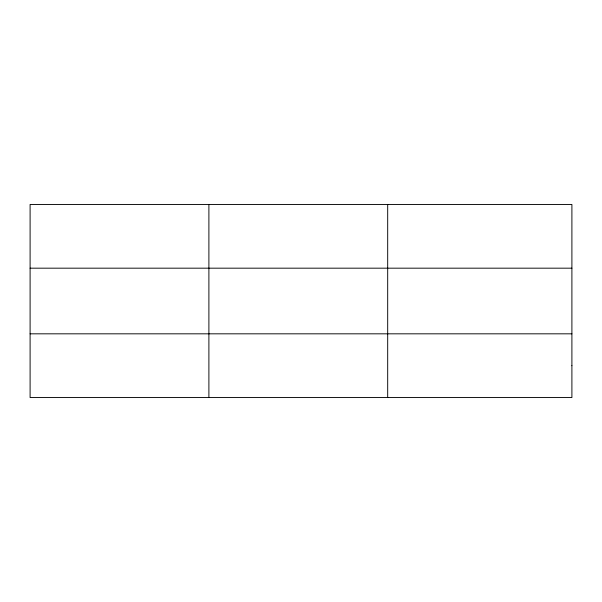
<?xml version="1.0" encoding="UTF-8"?>
<svg xmlns="http://www.w3.org/2000/svg" width="602" height="602" viewBox="0 0 602 602"><rect width="100%" height="100%" fill="white"/><g stroke="black" fill="none" stroke-linecap="round" stroke-linejoin="round"><path stroke-width="0.9" d="M208.894 204.447L208.894 397.553M387.688 204.447L387.688 397.553M30.1 268.176L571.9 268.176M30.1 333.824L571.9 333.824M571.9 365.685L571.9 397.553L30.1 397.553L30.1 204.447L571.9 204.447L571.9 365.685"/></g></svg>
